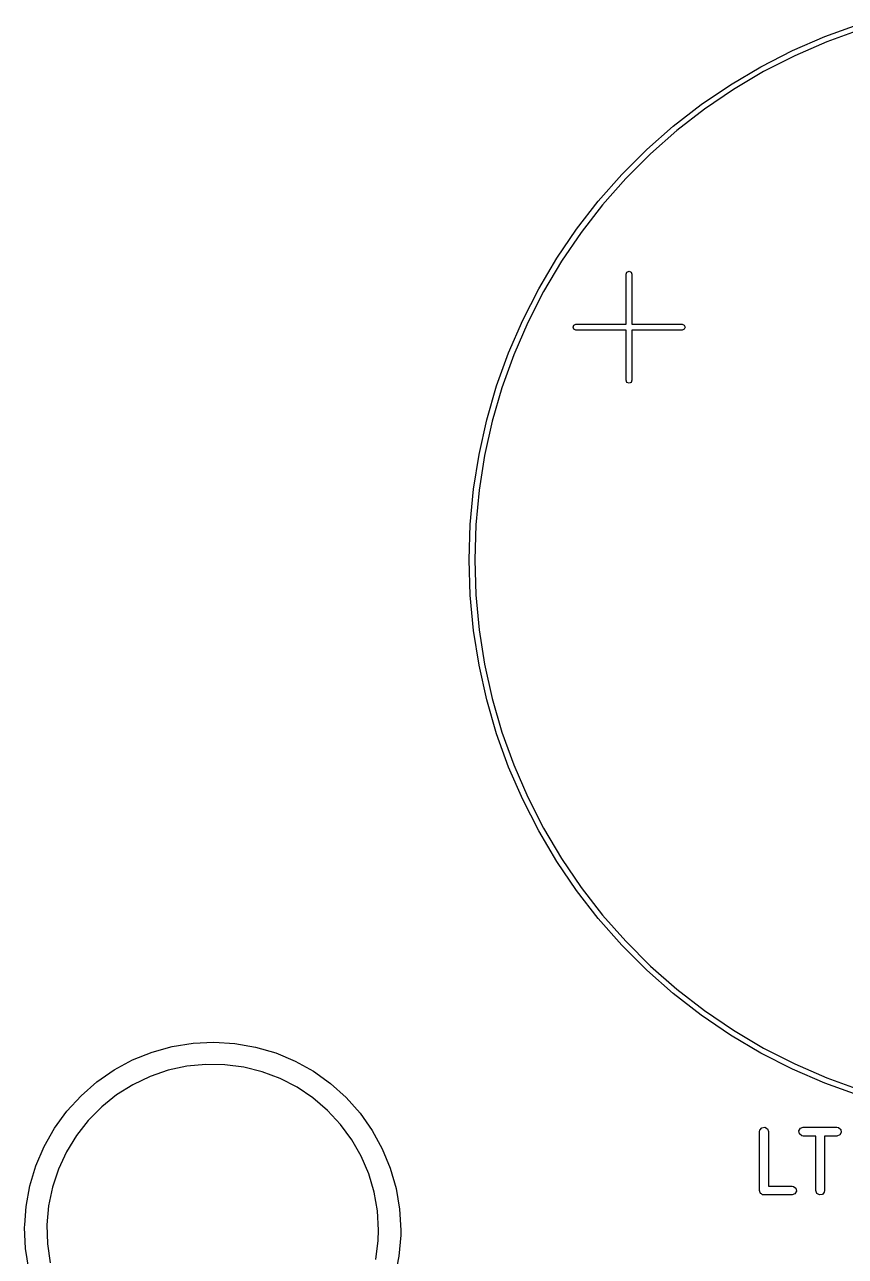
# Model space of a CAD drawing. Extents: x 0.07 to 2.33, y 0.11 to 1.81.
# Drawn here: x 0.074 to 0.623, y 0.972 to 1.795 of the extents above; entities that cross this region are included whole.
import ezdxf

# ---------------------------------------------------------------- set-up
doc = ezdxf.new("R2010")
doc.units = 0
doc.header["$MEASUREMENT"] = 0
doc.layers.add('BLACK', color=7, linetype='CONTINUOUS')

msp = doc.modelspace()

# ---------------------------------------------------------------- linework, layer by layer
at = {"layer": 'BLACK', "linetype": 'CONTINUOUS'}
for p, q in [((0.608835, 1.78659), (0.631059, 1.79459)), ((0.587158, 1.77721), (0.608835, 1.78659)), ((0.632216, 1.79103), (0.610214, 1.78311)), ((0.610214, 1.78311), (0.588753, 1.77382)), ((0.566112, 1.76649), (0.587158, 1.77721)), ((0.588753, 1.77382), (0.567917, 1.7632)), ((0.545782, 1.75446), (0.566112, 1.76649)), ((0.567917, 1.7632), (0.547789, 1.7513)), ((0.526246, 1.74119), (0.545782, 1.75446)), ((0.547789, 1.7513), (0.528448, 1.73816)), ((0.507583, 1.72671), (0.526246, 1.74119)), ((0.528448, 1.73816), (0.50997, 1.72382)), ((0.489865, 1.71109), (0.507583, 1.72671)), ((0.50997, 1.72382), (0.492429, 1.70836)), ((0.473163, 1.69439), (0.489865, 1.71109)), ((0.492429, 1.70836), (0.475894, 1.69182)), ((0.457543, 1.67667), (0.473163, 1.69439)), ((0.475894, 1.69182), (0.460429, 1.67428)), ((0.443066, 1.65801), (0.457543, 1.67667)), ((0.460429, 1.67428), (0.446097, 1.6558)), ((0.42979, 1.63847), (0.443066, 1.65801)), ((0.446097, 1.6558), (0.432953, 1.63646)), ((0.417767, 1.61814), (0.42979, 1.63847)), ((0.432953, 1.63646), (0.421049, 1.61634)), ((0.476668, 1.62925), (0.47806, 1.62982)), ((0.47806, 1.62982), (0.479452, 1.62925)), ((0.476092, 1.62785), (0.476668, 1.62925)), ((0.476092, 1.59439), (0.476092, 1.62785)), ((0.479452, 1.62925), (0.480029, 1.62785)), ((0.480029, 1.62785), (0.480029, 1.59439)), ((0.407043, 1.59709), (0.417767, 1.61814)), ((0.421049, 1.61634), (0.410433, 1.5955)), ((0.397663, 1.57542), (0.407043, 1.59709)), ((0.410433, 1.5955), (0.401145, 1.57404)), ((0.440659, 1.59242), (0.441235, 1.59381)), ((0.441235, 1.59103), (0.440659, 1.59242)), ((0.441235, 1.59381), (0.442627, 1.59439)), ((0.442627, 1.59045), (0.441235, 1.59103)), ((0.442627, 1.59439), (0.476092, 1.59439)), ((0.476092, 1.59045), (0.442627, 1.59045)), ((0.476092, 1.55699), (0.476092, 1.59045)), ((0.480029, 1.59439), (0.513493, 1.59439)), ((0.513493, 1.59045), (0.480029, 1.59045)), ((0.480029, 1.59045), (0.480029, 1.55699)), ((0.513493, 1.59439), (0.514885, 1.59381)), ((0.514885, 1.59103), (0.513493, 1.59045)), ((0.514885, 1.59381), (0.515462, 1.59242)), ((0.515462, 1.59242), (0.514885, 1.59103)), ((0.389662, 1.55319), (0.397663, 1.57542)), ((0.401145, 1.57404), (0.393224, 1.55204)), ((0.476668, 1.5556), (0.476092, 1.55699)), ((0.47806, 1.55502), (0.476668, 1.5556)), ((0.479452, 1.5556), (0.47806, 1.55502)), ((0.480029, 1.55699), (0.479452, 1.5556)), ((0.383072, 1.53051), (0.389662, 1.55319)), ((0.393224, 1.55204), (0.3867, 1.52958)), ((0.37792, 1.50746), (0.383072, 1.53051)), ((0.3867, 1.52958), (0.381599, 1.50676)), ((0.374225, 1.48413), (0.37792, 1.50746)), ((0.381599, 1.50676), (0.377941, 1.48366)), ((0.372002, 1.46062), (0.374225, 1.48413)), ((0.377941, 1.48366), (0.37574, 1.46038)), ((0.37126, 1.43701), (0.372002, 1.46062)), ((0.37574, 1.46038), (0.375006, 1.43701)), ((0.372002, 1.4134), (0.37126, 1.43701)), ((0.375006, 1.43701), (0.37574, 1.41363)), ((0.374225, 1.38988), (0.372002, 1.4134)), ((0.37574, 1.41363), (0.377941, 1.39035)), ((0.37792, 1.36656), (0.374225, 1.38988)), ((0.377941, 1.39035), (0.381599, 1.36726)), ((0.383072, 1.3435), (0.37792, 1.36656)), ((0.381599, 1.36726), (0.3867, 1.34444)), ((0.389662, 1.32082), (0.383072, 1.3435)), ((0.3867, 1.34444), (0.393224, 1.32198)), ((0.397663, 1.2986), (0.389662, 1.32082)), ((0.393224, 1.32198), (0.401145, 1.29998)), ((0.407043, 1.27692), (0.397663, 1.2986)), ((0.401145, 1.29998), (0.410433, 1.27852)), ((0.417767, 1.25588), (0.407043, 1.27692)), ((0.410433, 1.27852), (0.421049, 1.25768)), ((0.42979, 1.23555), (0.417767, 1.25588)), ((0.421049, 1.25768), (0.432953, 1.23755)), ((0.443066, 1.21601), (0.42979, 1.23555)), ((0.432953, 1.23755), (0.446097, 1.21821)), ((0.446097, 1.21821), (0.460429, 1.19973)), ((0.457543, 1.19735), (0.443066, 1.21601)), ((0.473163, 1.17963), (0.457543, 1.19735)), ((0.460429, 1.19973), (0.475894, 1.18219)), ((0.489865, 1.16293), (0.473163, 1.17963)), ((0.475894, 1.18219), (0.492429, 1.16566)), ((0.507583, 1.14731), (0.489865, 1.16293)), ((0.492429, 1.16566), (0.50997, 1.15019)), ((0.526246, 1.13283), (0.507583, 1.14731)), ((0.50997, 1.15019), (0.528448, 1.13586)), ((0.528448, 1.13586), (0.547789, 1.12272)), ((0.545782, 1.11955), (0.526246, 1.13283)), ((0.566112, 1.10753), (0.545782, 1.11955)), ((0.547789, 1.12272), (0.567917, 1.11081)), ((0.159523, 1.10815), (0.173029, 1.11192)), ((0.173029, 1.11192), (0.186871, 1.11416)), ((0.186871, 1.11416), (0.200877, 1.11485)), ((0.200877, 1.11485), (0.214872, 1.11397)), ((0.214872, 1.11397), (0.228681, 1.11153)), ((0.228681, 1.11153), (0.242133, 1.10757)), ((0.134187, 1.09623), (0.146522, 1.1029)), ((0.146522, 1.1029), (0.159523, 1.10815)), ((0.242133, 1.10757), (0.255059, 1.10214)), ((0.587158, 1.09681), (0.566112, 1.10753)), ((0.567917, 1.11081), (0.588753, 1.1002)), ((0.122673, 1.08823), (0.134187, 1.09623)), ((0.170207, 1.09596), (0.15814, 1.09183)), ((0.182669, 1.09868), (0.170207, 1.09596)), ((0.195361, 1.09994), (0.182669, 1.09868)), ((0.208114, 1.09974), (0.195361, 1.09994)), ((0.220759, 1.09808), (0.208114, 1.09974)), ((0.23313, 1.09497), (0.220759, 1.09808)), ((0.245061, 1.09046), (0.23313, 1.09497)), ((0.255059, 1.10214), (0.2673, 1.0953)), ((0.2673, 1.0953), (0.278701, 1.08714)), ((0.608835, 1.08743), (0.587158, 1.09681)), ((0.588753, 1.1002), (0.610214, 1.09091)), ((0.112122, 1.07899), (0.122673, 1.08823)), ((0.146628, 1.08634), (0.135823, 1.07956)), ((0.15814, 1.09183), (0.146628, 1.08634)), ((0.256395, 1.08461), (0.245061, 1.09046)), ((0.278701, 1.08714), (0.289122, 1.07775)), ((0.631059, 1.07943), (0.608835, 1.08743)), ((0.610214, 1.09091), (0.632216, 1.08299)), ((0.102667, 1.06863), (0.112122, 1.07899)), ((0.135823, 1.07956), (0.125869, 1.07158)), ((0.266982, 1.0775), (0.256395, 1.08461)), ((0.125869, 1.07158), (0.116897, 1.06252)), ((0.276681, 1.06921), (0.266982, 1.0775)), ((0.289122, 1.07775), (0.298432, 1.06727)), ((0.094425, 1.05729), (0.102667, 1.06863)), ((0.116897, 1.06252), (0.109027, 1.05248)), ((0.285363, 1.05987), (0.276681, 1.06921)), ((0.298432, 1.06727), (0.306515, 1.05581)), ((0.087499, 1.0451), (0.094425, 1.05729)), ((0.292914, 1.04959), (0.285363, 1.05987)), ((0.306515, 1.05581), (0.31327, 1.04352)), ((0.565251, 1.05502), (0.565429, 1.05603)), ((0.565251, 1.01565), (0.565251, 1.05502)), ((0.565429, 1.05603), (0.566728, 1.05758)), ((0.566728, 1.05758), (0.568717, 1.05793)), ((0.568717, 1.05793), (0.570466, 1.05692)), ((0.570466, 1.05692), (0.571157, 1.05502)), ((0.571157, 1.05502), (0.571157, 1.01861)), ((0.591543, 1.05554), (0.592553, 1.05729)), ((0.591894, 1.05355), (0.591543, 1.05554)), ((0.593441, 1.05225), (0.591894, 1.05355)), ((0.592553, 1.05729), (0.594451, 1.05798)), ((0.594451, 1.05798), (0.616948, 1.05798)), ((0.616948, 1.05798), (0.617958, 1.0578)), ((0.617958, 1.0578), (0.619505, 1.0565)), ((0.619856, 1.05451), (0.618846, 1.05276)), ((0.619505, 1.0565), (0.619856, 1.05451)), ((0.109027, 1.05248), (0.102363, 1.0416)), ((0.299234, 1.03851), (0.292914, 1.04959)), ((0.594451, 1.05207), (0.593441, 1.05225)), ((0.602746, 1.05207), (0.594451, 1.05207)), ((0.602746, 1.01565), (0.602746, 1.05207)), ((0.616948, 1.05207), (0.608652, 1.05207)), ((0.608652, 1.05207), (0.608652, 1.01565)), ((0.618846, 1.05276), (0.616948, 1.05207)), ((0.081975, 1.03221), (0.087499, 1.0451)), ((0.102363, 1.0416), (0.096992, 1.03004)), ((0.304238, 1.02678), (0.299234, 1.03851)), ((0.31327, 1.04352), (0.318614, 1.03056)), ((0.077922, 1.01879), (0.081975, 1.03221)), ((0.096992, 1.03004), (0.092988, 1.01793)), ((0.318614, 1.03056), (0.322479, 1.01708)), ((0.30786, 1.01455), (0.304238, 1.02678)), ((0.07539, 1.00499), (0.077922, 1.01879)), ((0.092988, 1.01793), (0.090401, 1.00544)), ((0.310053, 1.00199), (0.30786, 1.01455)), ((0.322479, 1.01708), (0.324817, 1.00325)), ((0.565514, 1.01493), (0.565251, 1.01565)), ((0.565647, 1.01418), (0.565514, 1.01493)), ((0.565851, 1.01401), (0.565647, 1.01418)), ((0.565942, 1.01376), (0.565851, 1.01401)), ((0.566606, 1.01337), (0.565942, 1.01376)), ((0.567194, 1.01288), (0.566606, 1.01337)), ((0.567578, 1.01281), (0.567194, 1.01288)), ((0.567691, 1.01275), (0.567578, 1.01281)), ((0.56782, 1.01277), (0.567691, 1.01275)), ((0.568204, 1.0127), (0.56782, 1.01277)), ((0.586952, 1.0127), (0.568204, 1.0127)), ((0.571157, 1.01861), (0.586952, 1.01861)), ((0.586952, 1.01861), (0.587962, 1.01843)), ((0.58885, 1.01339), (0.586952, 1.0127)), ((0.587962, 1.01843), (0.589509, 1.01713)), ((0.58986, 1.01514), (0.58885, 1.01339)), ((0.589509, 1.01713), (0.58986, 1.01514)), ((0.603437, 1.01376), (0.602746, 1.01565)), ((0.605186, 1.01275), (0.603437, 1.01376)), ((0.607176, 1.0131), (0.605186, 1.01275)), ((0.608474, 1.01464), (0.607176, 1.0131)), ((0.608652, 1.01565), (0.608474, 1.01464)), ((0.074533, 0.992732), (0.07539, 1.00499)), ((0.090401, 1.00544), (0.089267, 0.992732)), ((0.310787, 0.989252), (0.310053, 1.00199)), ((0.324817, 1.00325), (0.3256, 0.989252)), ((0.074412, 0.991006), (0.074533, 0.992732)), ((0.074999, 0.976996), (0.074412, 0.991006)), ((0.089267, 0.992732), (0.089601, 0.979981)), ((0.310569, 0.982296), (0.310787, 0.989252)), ((0.3256, 0.989252), (0.325551, 0.985745)), ((0.089601, 0.979981), (0.091398, 0.967354)), ((0.309036, 0.969633), (0.310569, 0.982296)), ((0.325551, 0.985745), (0.324378, 0.971772)), ((0.077145, 0.963138), (0.074999, 0.976996)), ((0.324378, 0.971772), (0.321654, 0.958017))]:
    msp.add_line(p, q, dxfattribs=at)

doc.saveas('drawing.dxf')
